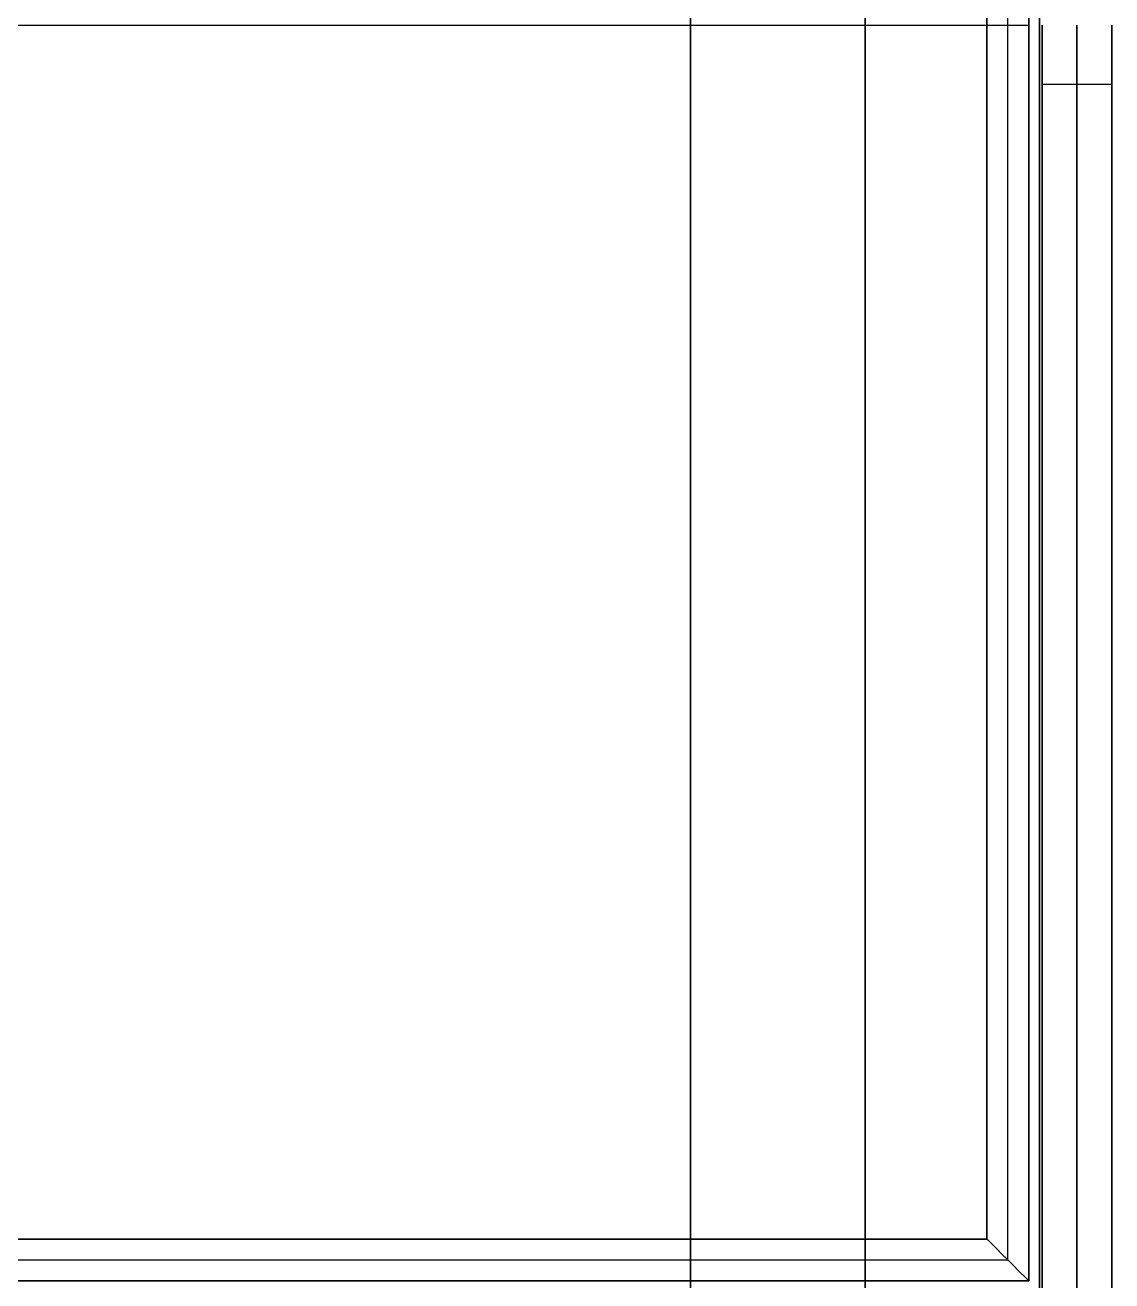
# Model space of a CAD drawing. Header units: millimetres. Extents: x -41 to 531, y -370 to 212.
# Drawn here: x 374.9 to 530.7, y -259 to -79 of the extents above; entities that cross this region are included whole.
import ezdxf

# ---------------------------------------------------------------- set-up
doc = ezdxf.new("R2010")
doc.units = ezdxf.units.MM
doc.header["$MEASUREMENT"] = 0
doc.layers.add('Domyślny', color=7, linetype='Continuous', true_color=0x000000)

msp = doc.modelspace()

# ---------------------------------------------------------------- linework, layer by layer
at = {"layer": 'Domyślny'}
for p, q in [((512.76, -79.02, -126.86), (512.76, -79.02, -134.86)), ((520.67, -79.02, 37.84), (520.67, -346.23, 37.84)), ((530.67, -79.02, 37.84), (530.67, -346.23, 37.84)), ((512.76, -253.02, -134.86), (512.76, -253.02, -126.86))]:
    msp.add_line(p, q, dxfattribs=at)
msp.add_lwpolyline([(518.76, -259.02), (468.76, -259.02)], dxfattribs=at)
for points in [[(470.29, -282.1, -135.89), (470.29, -79.02, -135.89), (470.29, 124.07, -135.89)], [(470.29, -281.79, -138.39), (470.29, -79.02, -138.39), (470.29, 123.76, -138.39)], [(470.29, 123.44, -140.89), (470.29, -79.02, -140.89), (470.29, -281.48, -140.89)], [(495.29, 124.07, -135.89), (495.29, -79.02, -135.89), (495.29, -282.1, -135.89)], [(495.29, -281.48, -140.89), (495.29, -79.02, -140.89), (495.29, 123.44, -140.89)], [(520.29, -282.1, -135.89), (520.29, -79.02, -135.89), (520.29, 124.07, -135.89)], [(520.29, -281.79, -138.39), (520.29, -79.02, -138.39), (520.29, 123.76, -138.39)], [(520.29, 123.44, -140.89), (520.29, -79.02, -140.89), (520.29, -281.48, -140.89)], [(518.76, 100.99, 267.14), (518.76, -79.02, 267.14), (518.76, -259.02, 267.14)], [(518.76, -259.02, -134.86), (518.76, -79.02, -134.86), (518.76, 100.99, -134.86)], [(518.76, -259.02, 37.14), (518.76, -79.02, 37.14), (518.76, 100.99, 37.14)], [(515.76, -256.02, 267.14), (515.76, -79.02, 267.14), (515.76, 97.99, 267.14)], [(512.76, -253.02, -126.86), (512.76, -79.02, -126.86), (512.76, 94.99, -126.86)], [(512.76, -253.02, -134.86), (512.76, -79.02, -134.86), (512.76, 94.99, -134.86)], [(512.76, 94.99, -130.86), (512.76, -79.02, -130.86), (512.76, -253.02, -130.86)], [(512.76, 94.99, 267.14), (512.76, -79.02, 267.14), (512.76, -253.02, 267.14)], [(512.76, -253.02, -134.86), (512.76, -79.02, -134.86), (512.76, 94.99, -134.86)], [(512.76, -253.02, 37.14), (512.76, -79.02, 37.14), (512.76, 94.99, 37.14)], [(-22.18, -79.02, -126.86), (245.29, -79.02, -126.86), (512.76, -79.02, -126.86)], [(-22.18, -79.02, -134.86), (245.29, -79.02, -134.86), (512.76, -79.02, -134.86)], [(512.76, -79.02, -134.86), (515.76, -79.02, -134.86), (518.76, -79.02, -134.86)], [(520.67, -319.02, 272.14), (520.67, -199.02, 272.14), (520.67, -79.02, 272.14)], [(520.67, -79.02, -196.46), (520.67, -195.68, -196.46), (520.67, -312.34, -196.46)], [(525.67, -319.02, 272.14), (525.67, -199.02, 272.14), (525.67, -79.02, 272.14)], [(525.67, -79.02, -196.46), (525.67, -195.68, -196.46), (525.67, -312.34, -196.46)], [(530.67, -319.02, 272.14), (530.67, -199.02, 272.14), (530.67, -79.02, 272.14)], [(530.67, -79.02, -196.46), (530.67, -195.68, -196.46), (530.67, -312.34, -196.46)], [(530.67, -87.52, 272.14), (525.67, -87.52, 272.14), (520.67, -87.52, 272.14)], [(-22.18, -253.02, -126.86), (245.29, -253.02, -126.86), (512.76, -253.02, -126.86)], [(-22.18, -253.02, -134.86), (245.29, -253.02, -134.86), (512.76, -253.02, -134.86)], [(512.76, -253.02, -130.86), (245.29, -253.02, -130.86), (-22.18, -253.02, -130.86)], [(512.76, -253.02, 267.14), (245.29, -253.02, 267.14), (-22.18, -253.02, 267.14)], [(-22.18, -253.02, -134.86), (245.29, -253.02, -134.86), (512.76, -253.02, -134.86)], [(-22.18, -253.02, 37.14), (245.29, -253.02, 37.14), (512.76, -253.02, 37.14)], [(512.76, -253.02, 267.14), (515.76, -256.02, 267.14), (518.76, -259.02, 267.14)], [(518.76, -259.02, -134.86), (515.76, -256.02, -134.86), (512.76, -253.02, -134.86)], [(512.76, -253.02, -134.86), (512.76, -253.02, 66.14), (512.76, -253.02, 267.14)], [(512.76, -253.02, 37.14), (515.76, -256.02, 37.14), (518.76, -259.02, 37.14)], [(512.76, -253.02, 267.14), (515.76, -256.02, 267.14), (518.76, -259.02, 267.14)], [(518.76, -259.02, -134.86), (515.76, -256.02, -134.86), (512.76, -253.02, -134.86)], [(512.76, -253.02, -134.86), (512.76, -253.02, 66.14), (512.76, -253.02, 267.14)], [(512.76, -253.02, 37.14), (515.76, -256.02, 37.14), (518.76, -259.02, 37.14)], [(-25.18, -256.02, 267.14), (245.29, -256.02, 267.14), (515.76, -256.02, 267.14)], [(515.76, -256.02, 267.14), (515.76, -256.02, 66.14), (515.76, -256.02, -134.86)], [(515.76, -256.02, 267.14), (515.76, -256.02, 66.14), (515.76, -256.02, -134.86)], [(518.76, -259.02, 267.14), (245.29, -259.02, 267.14), (-28.18, -259.02, 267.14)], [(-28.18, -259.02, -134.86), (245.29, -259.02, -134.86), (518.76, -259.02, -134.86)], [(-28.18, -259.02, 37.14), (245.29, -259.02, 37.14), (518.76, -259.02, 37.14)], [(518.76, -259.02, 267.14), (518.76, -259.02, 66.14), (518.76, -259.02, -134.86)], [(518.76, -259.02, 267.14), (518.76, -259.02, 66.14), (518.76, -259.02, -134.86)]]:
    msp.add_open_spline(points, degree=2, dxfattribs=at)

doc.saveas('drawing.dxf')
